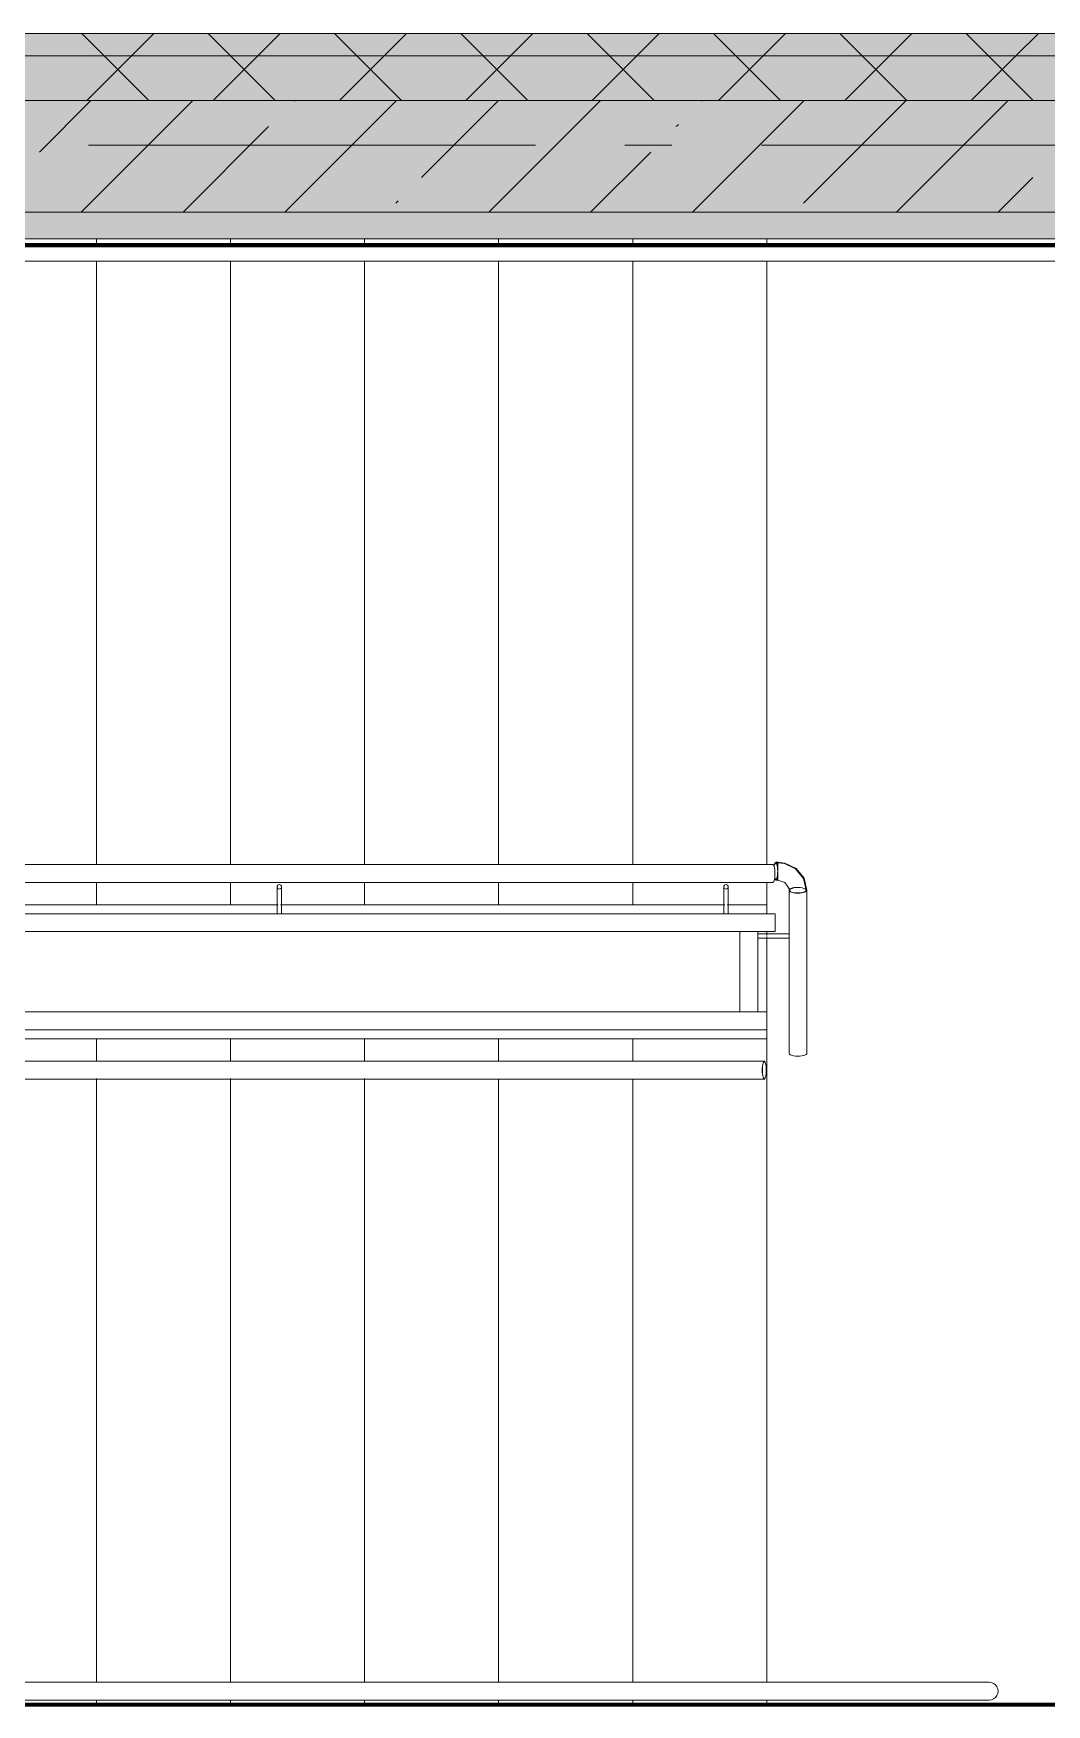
# Model space of a CAD drawing. Header units: millimetres. Extents: x -537608 to 253996, y -217170 to 186033.
# Drawn here: x -294368 to -292100, y 137481 to 141221 of the extents above; entities that cross this region are included whole.
import ezdxf

# ---------------------------------------------------------------- set-up
doc = ezdxf.new("R2010")
doc.units = ezdxf.units.MM
doc.layers.add('16) Лак 1.6м', color=160, linetype='Continuous', lineweight=90)
doc.layers.add('PDF _Геометрия', color=7, linetype='Continuous')
doc.layers.add('PDF _Сплошная заливка', color=7, linetype='Continuous', true_color=0xffffff)

msp = doc.modelspace()

# ---------------------------------------------------------------- hatches: boundary and pattern name
at = {"layer": 'PDF _Сплошная заливка', "transparency": 33554559}
h = msp.add_hatch(color=256, dxfattribs=at)
h.paths.add_polyline_path([(-290876.1851, 141171.2584), (-290876.1851, 141221.257), (-298789.1763, 141221.257), (-298789.1763, 141171.2584), (-290976.1855, 141171.2584)], flags=0)
h.paths.add_polyline_path([(-303403.9461, 141171.2584), (-302761.1775, 141171.2584), (-302761.1775, 141221.257), (-307166.1806, 141221.257), (-307166.1806, 141171.2584), (-305073.682, 141171.2584)], flags=0)
h.paths.add_polyline_path([(-300899.3377, 141171.2584), (-299664.1797, 141171.2584), (-299664.1797, 141221.257), (-301061.1795, 141221.257), (-301061.1795, 141171.2584)], flags=0)
h.paths.add_polyline_path([(-310082.8987, 141171.2584), (-308866.1786, 141171.2584), (-308866.1786, 141221.257), (-317076.174, 141221.257), (-317076.174, 141171.2584), (-311752.6347, 141171.2584)], flags=0)
h = msp.add_hatch(color=256, dxfattribs=at)
h.paths.add_polyline_path([(-291715.7767, 141071.257), (-290976.1855, 141071.257), (-290976.1855, 141171.2584), (-298789.1763, 141171.2584), (-298789.1763, 141071.257), (-298394.7294, 141071.257)], flags=0)
h.paths.add_polyline_path([(-299664.1797, 141071.257), (-299664.1797, 141171.2584), (-301061.1795, 141171.2584), (-301061.1795, 141071.257), (-300064.4654, 141071.257)], flags=0)
h.paths.add_polyline_path([(-302986.5141, 141071.257), (-302761.1775, 141071.6429), (-302761.1775, 141171.2584), (-307166.1806, 141171.2584), (-307166.1806, 141071.257), (-303403.9461, 141071.257)], flags=0)
h.paths.add_polyline_path([(-308866.1786, 141071.257), (-308866.1786, 141171.2584), (-316976.1736, 141171.2584), (-316976.1736, 141071.257), (-309248.0263, 141071.257)], flags=0)
h = msp.add_hatch(color=256, dxfattribs=at)
h.paths.add_polyline_path([(-291226.1778, 140821.2576), (-290976.1855, 140821.2576), (-290976.1855, 141071.257), (-298726.1808, 141071.257), (-298726.1808, 140821.2576), (-291715.7767, 140821.2576)], flags=0)
h.paths.add_polyline_path([(-299926.1769, 140821.2576), (-299726.1761, 140821.2576), (-299726.1761, 141071.257), (-299926.1769, 141071.257)], flags=0)
at = {"layer": 'PDF _Сплошная заливка', "true_color": 0x56bc34, "transparency": 33554559}
h = msp.add_hatch(color=85, dxfattribs=at)
h.paths.add_polyline_path([(-291286.1849, 140761.2581), (-291226.1778, 140761.2581), (-291226.1778, 140821.2576), (-298726.1808, 140821.2576), (-298726.1808, 140761.2581), (-291715.7767, 140761.2581)], flags=0)
h.paths.add_polyline_path([(-299726.1761, 140761.2581), (-299726.1761, 140821.2576), (-299926.1769, 140821.2576), (-299926.1769, 140761.2581), (-299866.1784, 140761.2581)], flags=0)

# ---------------------------------------------------------------- linework, layer by layer
at = {"layer": '16) Лак 1.6м'}
for points in [[(-296722.9764, 140747.2056), (-291282.9796, 140747.2056), (-291282.9796, 138776.0948)], [(-299866.1784, 138921.2579), (-299866.1784, 137481.2582), (-291286.1849, 137481.2582), (-291286.1849, 139091.2583)]]:
    msp.add_lwpolyline(points, dxfattribs=at)
at = {"layer": 'PDF _Геометрия', "lineweight": 9}
for p, q in [((-298789.1763, 141221.257), (-290976.1855, 141221.257)), ((-294209.2844, 141171.2584), (-294259.2846, 141221.257)), ((-294148.0371, 141171.2584), (-294098.037, 141221.257)), ((-293926.4466, 141171.2584), (-293976.4468, 141221.257)), ((-293865.1994, 141171.2584), (-293815.1992, 141221.257)), ((-293643.6002, 141171.2584), (-293693.6004, 141221.257)), ((-293582.353, 141171.2584), (-293532.3527, 141221.257)), ((-293360.7623, 141171.2584), (-293410.7626, 141221.257)), ((-293299.5151, 141171.2584), (-293249.5149, 141221.257)), ((-293077.9159, 141171.2584), (-293127.9161, 141221.257)), ((-293016.6687, 141171.2584), (-292966.6685, 141221.257)), ((-292795.0695, 141171.2584), (-292845.0697, 141221.257)), ((-292733.8223, 141171.2584), (-292683.8221, 141221.257)), ((-292512.2317, 141171.2584), (-292562.2319, 141221.257)), ((-292450.9844, 141171.2584), (-292400.9843, 141221.257)), ((-292229.3853, 141171.2584), (-292279.3854, 141221.257)), ((-292168.1381, 141171.2584), (-292118.1379, 141221.257)), ((-290976.1855, 141171.2584), (-298789.1763, 141171.2584)), ((-294248.0376, 141071.257), (-294148.0371, 141171.2584)), ((-294109.284, 141071.257), (-294209.2844, 141171.2584)), ((-293965.1997, 141071.257), (-293865.1994, 141171.2584)), ((-293826.4462, 141071.257), (-293926.4466, 141171.2584)), ((-293682.3533, 141071.257), (-293582.353, 141171.2584)), ((-293543.5998, 141071.257), (-293643.6002, 141171.2584)), ((-293399.5155, 141071.257), (-293299.5151, 141171.2584)), ((-293260.762, 141071.257), (-293360.7623, 141171.2584)), ((-293116.6691, 141071.257), (-293016.6687, 141171.2584)), ((-292977.9156, 141071.257), (-293077.9159, 141171.2584)), ((-292833.8227, 141071.257), (-292733.8223, 141171.2584)), ((-292695.0691, 141071.257), (-292795.0695, 141171.2584)), ((-292550.9849, 141071.257), (-292450.9844, 141171.2584)), ((-292412.2313, 141071.257), (-292512.2317, 141171.2584)), ((-292268.1384, 141071.257), (-292168.1381, 141171.2584)), ((-292129.3849, 141071.257), (-292229.3853, 141171.2584)), ((-298789.1763, 141071.257), (-290976.1855, 141071.257)), ((-290976.1855, 141071.257), (-298726.1808, 141071.257)), ((-294354.3418, 140955.7785), (-294238.8574, 141071.257)), ((-294260.7658, 140821.2576), (-294010.7648, 141071.257)), ((-293804.5636, 140821.2576), (-293554.5626, 141071.257)), ((-293784.0933, 141069.8279), (-293782.6637, 141071.257)), ((-293498.9734, 140898.7537), (-293326.4701, 141071.257)), ((-293348.3699, 140821.2576), (-293098.369, 141071.257)), ((-292892.1677, 140821.2576), (-292642.1753, 141071.257)), ((-292871.6974, 141069.8279), (-292870.2679, 141071.257)), ((-292643.6049, 140841.7295), (-292414.0742, 141071.257)), ((-292435.9741, 140821.2576), (-292185.9731, 141071.257)), ((-294032.6647, 140821.2576), (-293841.1207, 141012.8037)), ((-292928.7249, 141012.8037), (-292923.9797, 141017.5446)), ((-293120.2688, 140821.2576), (-292985.7523, 140955.7785)), ((-292207.8729, 140821.2576), (-292130.3839, 140898.7537)), ((-298726.1808, 140821.2576), (-291226.1778, 140821.2576)), ((-298726.1808, 140821.2576), (-291226.1778, 140821.2576)), ((-293555.9921, 140841.7295), (-293551.2557, 140846.4708)), ((-291286.1849, 140761.2581), (-298726.1808, 140761.2581)), ((-296967.2265, 140751.2581), (-292047.2282, 140751.2581)), ((-292047.2282, 140711.2579), (-296967.2265, 140711.2579)), ((-292712.5081, 139361.2581), (-296601.9478, 139361.2581)), ((-292711.4574, 139360.7564), (-292712.5081, 139361.2581)), ((-292710.4584, 139359.2773), (-292711.4574, 139360.7564)), ((-292709.5628, 139356.894), (-292710.4584, 139359.2773)), ((-292709.5973, 139358.795), (-292708.848, 139361.9621)), ((-292708.8222, 139353.7276), (-292709.5628, 139356.894)), ((-292708.383, 139361.5508), (-292709.1752, 139358.5932)), ((-292708.848, 139361.9621), (-292707.9524, 139364.3454)), ((-292708.2538, 139349.9357), (-292708.8222, 139353.7276)), ((-292707.4529, 139363.6231), (-292708.383, 139361.5508)), ((-292707.9524, 139364.3454), (-292706.9534, 139365.8244)), ((-292706.4281, 139364.6909), (-292707.4529, 139363.6231)), ((-292706.9534, 139365.8244), (-292705.9028, 139366.3261)), ((-292705.9028, 139364.8255), (-292706.4281, 139364.6909)), ((-292701.1835, 139366.3261), (-292705.9028, 139366.3261)), ((-292705.9028, 139366.3261), (-292704.8521, 139365.8244)), ((-292705.3774, 139364.6909), (-292705.9028, 139364.8255)), ((-292704.3527, 139363.6231), (-292705.3774, 139364.6909)), ((-292704.8521, 139365.8244), (-292703.8532, 139364.3454)), ((-292703.4225, 139361.5508), (-292704.3527, 139363.6231)), ((-292703.8532, 139364.3454), (-292702.9576, 139361.9621)), ((-292702.6303, 139358.5932), (-292703.4225, 139361.5508)), ((-292702.9576, 139361.9621), (-292702.2083, 139358.795)), ((-292702.0361, 139354.923), (-292702.6303, 139358.5932)), ((-292702.2083, 139358.795), (-292701.6485, 139355.0043)), ((-292701.6658, 139350.7527), (-292702.0361, 139354.923)), ((-292701.6485, 139355.0043), (-292701.2955, 139350.7758)), ((-292685.3292, 139364.4369), (-292701.1835, 139366.3261)), ((-292701.1835, 139365.6431), (-292701.1835, 139366.3261)), ((-292701.1835, 139366.3261), (-292701.1835, 139365.6431)), ((-292701.1835, 139366.2819), (-292701.1835, 139366.3239)), ((-292701.1835, 139366.3239), (-292701.1835, 139365.945)), ((-292701.1835, 139365.2582), (-292701.1835, 139366.2819)), ((-292701.1835, 139365.945), (-292701.1835, 139364.2711)), ((-292701.1835, 139363.6457), (-292701.1835, 139365.6431)), ((-292701.1835, 139365.6431), (-292701.1835, 139363.6457)), ((-292701.1835, 139363.3475), (-292701.1835, 139365.2582)), ((-292686.6726, 139363.2108), (-292701.1835, 139364.8255)), ((-292701.1835, 139364.1952), (-292701.1835, 139364.8255)), ((-292701.1835, 139364.8255), (-292701.1835, 139364.1952)), ((-292701.1835, 139364.4735), (-292701.1835, 139364.8244)), ((-292701.1835, 139364.8244), (-292701.1835, 139364.7846)), ((-292701.1835, 139364.7846), (-292701.1835, 139363.8378)), ((-292701.1835, 139362.9244), (-292701.1835, 139364.4735)), ((-292701.1835, 139364.2711), (-292701.1835, 139361.3743)), ((-292701.1835, 139362.3474), (-292701.1835, 139364.1952)), ((-292701.1835, 139364.1952), (-292701.1835, 139362.3474)), ((-292701.1835, 139363.8378), (-292701.1835, 139361.6983)), ((-292701.1835, 139360.4679), (-292701.1835, 139363.6457)), ((-292701.1835, 139363.6457), (-292701.1835, 139360.4679)), ((-292701.1835, 139360.5853), (-292701.1835, 139363.3475)), ((-292701.1835, 139360.2451), (-292701.1835, 139362.9244)), ((-292701.1835, 139359.406), (-292701.1835, 139362.3474)), ((-292701.1835, 139362.3474), (-292701.1835, 139359.406)), ((-292701.1835, 139361.6983), (-292701.1835, 139358.5109)), ((-292701.1835, 139361.3743), (-292701.1835, 139357.4511)), ((-292701.1835, 139357.1082), (-292701.1835, 139360.5853)), ((-292701.1835, 139356.3251), (-292701.1835, 139360.4679)), ((-292701.1835, 139360.4679), (-292701.1835, 139356.3251)), ((-292701.1835, 139356.6174), (-292701.1835, 139360.2451)), ((-292701.1835, 139355.5753), (-292701.1835, 139359.406)), ((-292701.1835, 139359.406), (-292701.1835, 139355.5753)), ((-292701.1835, 139358.5109), (-292701.1835, 139354.4934)), ((-292701.1835, 139357.4511), (-292701.1835, 139352.7711)), ((-292701.1835, 139353.0919), (-292701.1835, 139357.1082)), ((-292701.1835, 139352.2878), (-292701.1835, 139356.6174)), ((-292701.1835, 139351.5019), (-292701.1835, 139356.3251)), ((-292701.1835, 139356.3251), (-292701.1835, 139351.5019)), ((-292701.1835, 139351.1133), (-292701.1835, 139355.5753)), ((-292701.1835, 139355.5753), (-292701.1835, 139351.1133)), ((-292701.1835, 139354.4934), (-292701.1835, 139349.9185)), ((-292701.1835, 139348.7348), (-292701.1835, 139353.0919)), ((-292701.1835, 139352.7711), (-292701.1835, 139348.3941)), ((-292661.3625, 139351.3297), (-292686.6726, 139363.2108)), ((-292659.8985, 139352.0832), (-292685.3292, 139364.4369)), ((-296601.9478, 139321.2584), (-292712.5081, 139321.2584)), ((-292712.5081, 139321.2584), (-292711.4574, 139321.7589)), ((-292711.4574, 139321.7589), (-292710.4584, 139323.2374)), ((-292710.4584, 139323.2374), (-292709.5628, 139325.6213)), ((-292709.5628, 139325.6213), (-292708.8222, 139328.7883)), ((-292708.8222, 139328.7883), (-292708.2538, 139332.5812)), ((-292708.383, 139331.1), (-292707.4529, 139329.0272)), ((-292707.9093, 139345.7083), (-292708.2538, 139349.9357)), ((-292708.2538, 139332.5812), (-292707.9093, 139336.8069)), ((-292706.9534, 139326.8269), (-292707.9524, 139328.306)), ((-292707.7888, 139341.2582), (-292707.9093, 139345.7083)), ((-292707.9093, 139336.8069), (-292707.7888, 139341.2582)), ((-292707.4529, 139329.0272), (-292706.4281, 139327.9599)), ((-292705.9028, 139326.3253), (-292706.9534, 139326.8269)), ((-292706.4281, 139327.9599), (-292705.9028, 139327.8259)), ((-292705.9028, 139327.8259), (-292705.3774, 139327.9599)), ((-292704.8521, 139326.8269), (-292705.9028, 139326.3253)), ((-292705.9028, 139326.3253), (-292701.1835, 139326.3253)), ((-292705.3774, 139327.9599), (-292704.3527, 139329.0272)), ((-292703.8532, 139328.306), (-292704.8521, 139326.8269)), ((-292704.3527, 139329.0272), (-292703.4225, 139331.1)), ((-292702.9576, 139330.6898), (-292703.8532, 139328.306)), ((-292703.4225, 139331.1), (-292702.6303, 139334.0577)), ((-292702.2083, 139333.8553), (-292702.9576, 139330.6898)), ((-292702.6303, 139334.0577), (-292702.0361, 139337.7284)), ((-292701.6485, 139337.6477), (-292702.2083, 139333.8553)), ((-292702.0361, 139337.7284), (-292701.6658, 139341.8992)), ((-292701.5366, 139346.3252), (-292701.6658, 139350.7527)), ((-292701.6658, 139341.8992), (-292701.5366, 139346.3252)), ((-292701.2955, 139341.875), (-292701.6485, 139337.6477)), ((-292701.2955, 139350.7758), (-292701.1835, 139346.3252)), ((-292701.1835, 139346.3252), (-292701.2955, 139341.875)), ((-292701.1835, 139347.5512), (-292701.1835, 139352.2878)), ((-292701.1835, 139346.3252), (-292701.1835, 139351.5019)), ((-292701.1835, 139351.5019), (-292701.1835, 139346.3252)), ((-292701.1835, 139346.3252), (-292701.1835, 139351.1133)), ((-292701.1835, 139351.1133), (-292701.1835, 139346.3252)), ((-292701.1835, 139349.9185), (-292701.1835, 139345.0991)), ((-292701.1835, 139344.2573), (-292701.1835, 139348.7348)), ((-292701.1835, 139348.3941), (-292701.1835, 139343.9155)), ((-292701.1835, 139342.7324), (-292701.1835, 139347.5512)), ((-292701.1835, 139346.3252), (-292701.1835, 139341.15)), ((-292701.1835, 139341.15), (-292701.1835, 139346.3252)), ((-292701.1835, 139346.3252), (-292701.1835, 139341.537)), ((-292701.1835, 139341.537), (-292701.1835, 139346.3252)), ((-292701.1835, 139345.0991), (-292701.1835, 139340.3637)), ((-292701.1835, 139339.8808), (-292701.1835, 139344.2573)), ((-292701.1835, 139343.9155), (-292701.1835, 139339.5595)), ((-292701.1835, 139338.1579), (-292701.1835, 139342.7324)), ((-292701.1835, 139341.537), (-292701.1835, 139337.0766)), ((-292701.1835, 139337.0766), (-292701.1835, 139341.537)), ((-292701.1835, 139341.15), (-292701.1835, 139336.3258)), ((-292701.1835, 139336.3258), (-292701.1835, 139341.15)), ((-292701.1835, 139340.3637), (-292701.1835, 139336.0346)), ((-292701.1835, 139335.1998), (-292701.1835, 139339.8808)), ((-292701.1835, 139339.5595), (-292701.1835, 139335.5432)), ((-292701.1835, 139334.1394), (-292701.1835, 139338.1579)), ((-292701.1835, 139337.0766), (-292701.1835, 139333.2433)), ((-292701.1835, 139333.2433), (-292701.1835, 139337.0766)), ((-292701.1835, 139336.3258), (-292701.1835, 139332.1829)), ((-292701.1835, 139332.1829), (-292701.1835, 139336.3258)), ((-292701.1835, 139336.0346), (-292701.1835, 139332.4063)), ((-292701.1835, 139335.5432), (-292701.1835, 139332.0662)), ((-292701.1835, 139331.2771), (-292701.1835, 139335.1998)), ((-292701.1835, 139330.952), (-292701.1835, 139334.1394)), ((-292701.1835, 139333.2433), (-292701.1835, 139330.3039)), ((-292701.1835, 139330.3039), (-292701.1835, 139333.2433)), ((-292701.1835, 139332.4063), (-292701.1835, 139329.7259)), ((-292701.1835, 139332.1829), (-292701.1835, 139329.0052)), ((-292701.1835, 139329.0052), (-292701.1835, 139332.1829)), ((-292701.1835, 139332.0662), (-292701.1835, 139329.3039)), ((-292701.1835, 139328.3808), (-292701.1835, 139331.2771)), ((-292701.1835, 139328.8131), (-292701.1835, 139330.952)), ((-292701.1835, 139330.3039), (-292701.1835, 139328.4557)), ((-292701.1835, 139328.4557), (-292701.1835, 139330.3039)), ((-292701.1835, 139329.7259), (-292701.1835, 139328.1779)), ((-292701.1835, 139329.3039), (-292701.1835, 139327.3921)), ((-292701.1835, 139329.0052), (-292701.1835, 139327.0072)), ((-292701.1835, 139327.0072), (-292701.1835, 139329.0052)), ((-292701.1835, 139327.8657), (-292701.1835, 139328.8131)), ((-292701.1835, 139328.4557), (-292701.1835, 139327.8259)), ((-292701.1835, 139327.8259), (-292701.1835, 139328.4557)), ((-292701.1835, 139326.7064), (-292701.1835, 139328.3808)), ((-292701.1835, 139328.1779), (-292701.1835, 139327.827)), ((-292701.1835, 139327.827), (-292701.1835, 139327.8657)), ((-292701.1835, 139327.3921), (-292701.1835, 139326.3694)), ((-292701.1835, 139327.0072), (-292701.1835, 139326.3253)), ((-292701.1835, 139326.3253), (-292701.1835, 139327.0072)), ((-292701.1835, 139326.3264), (-292701.1835, 139326.7064)), ((-292701.1835, 139326.3694), (-292701.1835, 139326.3264)), ((-292701.1835, 139326.3253), (-292685.2775, 139321.1496)), ((-292685.2775, 139321.1496), (-292676.7087, 139308.3304)), ((-292643.9322, 139330.1608), (-292661.3625, 139351.3297)), ((-292642.4337, 139330.5144), (-292659.8985, 139352.0832)), ((-292637.68, 139303.7268), (-292643.9322, 139330.1608)), ((-292636.1815, 139303.7268), (-292642.4337, 139330.5144)), ((-293822.235, 139311.2578), (-293822.235, 139311.0065)), ((-293822.235, 139311.0065), (-293822.235, 139311.2578)), ((-293822.235, 139311.0065), (-293822.235, 139302.6385)), ((-293822.235, 139302.6385), (-293822.235, 139311.0065)), ((-293822.235, 139302.6385), (-293822.235, 139286.2577)), ((-293822.235, 139286.2577), (-293822.235, 139302.6385)), ((-293822.235, 139286.2577), (-293822.235, 139251.2583)), ((-293822.235, 139251.2583), (-293822.235, 139286.2577)), ((-293812.2281, 139305.1434), (-293812.2281, 139311.2578)), ((-293812.2281, 139311.2578), (-293812.2281, 139305.1434)), ((-293812.2281, 139289.7913), (-293812.2281, 139305.1434)), ((-293812.2281, 139305.1434), (-293812.2281, 139289.7913)), ((-293812.2281, 139286.2577), (-293812.2281, 139289.7913)), ((-293812.2281, 139289.7913), (-293812.2281, 139286.2577)), ((-293812.2281, 139286.2577), (-293812.2281, 139251.2583)), ((-293812.2281, 139251.2583), (-293812.2281, 139286.2577)), ((-292822.2311, 139311.2578), (-292822.2311, 139311.0065)), ((-292822.2311, 139311.0065), (-292822.2311, 139302.6385)), ((-292822.2311, 139302.6385), (-292822.2311, 139286.2577)), ((-292822.2311, 139286.2577), (-292822.2311, 139251.2583)), ((-292812.2329, 139305.1434), (-292812.2329, 139311.2578)), ((-292812.2329, 139289.7913), (-292812.2329, 139305.1434)), ((-292812.2329, 139286.2577), (-292812.2329, 139289.7913)), ((-292812.2329, 139251.2583), (-292812.2329, 139286.2577)), ((-292676.7087, 139308.3304), (-292676.1834, 139303.7268)), ((-292676.1834, 139303.7268), (-292675.503, 139305.3937)), ((-292675.6753, 139305.1618), (-292676.1834, 139303.7268)), ((-292676.1834, 139303.7268), (-292676.1834, 138938.8357)), ((-292676.1834, 139303.7268), (-292675.503, 139302.0583)), ((-292675.503, 139302.0583), (-292676.1834, 139303.7268)), ((-292674.2027, 139306.5235), (-292675.6753, 139305.1618)), ((-292675.503, 139305.3937), (-292673.5051, 139306.9487)), ((-292675.503, 139302.0583), (-292673.5051, 139300.5033)), ((-292673.5051, 139300.5033), (-292675.503, 139302.0583)), ((-292674.0477, 139305.2689), (-292674.685, 139303.7268)), ((-292674.685, 139303.7268), (-292674.0477, 139305.2689)), ((-292674.685, 139303.7268), (-292674.0477, 139302.1832)), ((-292674.0477, 139302.1832), (-292674.685, 139303.7268)), ((-292671.8172, 139307.7453), (-292674.2027, 139306.5235)), ((-292672.2048, 139306.7076), (-292674.0477, 139305.2689)), ((-292674.0477, 139305.2689), (-292672.2048, 139306.7076)), ((-292672.2048, 139300.745), (-292673.5223, 139301.7709)), ((-292673.5223, 139301.7709), (-292672.2048, 139300.745)), ((-292673.5051, 139300.5033), (-292670.3274, 139299.169)), ((-292670.3274, 139299.169), (-292673.5051, 139300.5033)), ((-292669.2595, 139307.9423), (-292672.2048, 139306.7076)), ((-292672.2048, 139306.7076), (-292669.2595, 139307.9423)), ((-292668.6481, 139308.7664), (-292671.8172, 139307.7453)), ((-292670.3274, 139299.169), (-292666.1851, 139298.1442)), ((-292666.1851, 139298.1442), (-292670.3274, 139299.169)), ((-292665.4272, 139308.8896), (-292669.2595, 139307.9423)), ((-292669.2595, 139307.9423), (-292665.4272, 139308.8896)), ((-292664.8589, 139309.5328), (-292668.6481, 139308.7664)), ((-292666.1851, 139309.3089), (-292661.3539, 139309.9521)), ((-292666.1851, 139298.1442), (-292661.3539, 139297.5005)), ((-292661.3539, 139297.5005), (-292666.1851, 139298.1442)), ((-292660.9663, 139309.4849), (-292665.4272, 139308.8896)), ((-292665.4272, 139308.8896), (-292660.9663, 139309.4849)), ((-292660.9663, 139297.9672), (-292665.4272, 139298.5629)), ((-292665.4272, 139298.5629), (-292660.9663, 139297.9672)), ((-292660.6391, 139310.0097), (-292664.8589, 139309.5328)), ((-292661.3539, 139309.9521), (-292656.1782, 139310.1717)), ((-292661.3539, 139297.5005), (-292656.1782, 139297.2809)), ((-292656.1782, 139297.2809), (-292661.3539, 139297.5005)), ((-292656.1782, 139309.6883), (-292660.9663, 139309.4849)), ((-292660.9663, 139309.4849), (-292656.1782, 139309.6883)), ((-292656.1782, 139297.7642), (-292660.9663, 139297.9672)), ((-292660.9663, 139297.9672), (-292656.1782, 139297.7642)), ((-292656.1782, 139310.1717), (-292660.6391, 139310.0097)), ((-292656.1782, 139310.1717), (-292651.0024, 139309.9521)), ((-292651.0024, 139309.9521), (-292656.1782, 139310.1717)), ((-292651.39, 139309.4849), (-292656.1782, 139309.6883)), ((-292656.1782, 139309.6883), (-292651.39, 139309.4849)), ((-292651.39, 139297.9672), (-292656.1782, 139297.7642)), ((-292656.1782, 139297.7642), (-292651.39, 139297.9672)), ((-292656.1782, 139297.2809), (-292651.7258, 139297.4434)), ((-292651.7258, 139297.4434), (-292647.4975, 139297.9192)), ((-292646.9291, 139308.8896), (-292651.39, 139309.4849)), ((-292651.39, 139309.4849), (-292646.9291, 139308.8896)), ((-292646.9291, 139298.5629), (-292651.39, 139297.9672)), ((-292651.39, 139297.9672), (-292646.9291, 139298.5629)), ((-292651.0024, 139309.9521), (-292646.1798, 139309.3089)), ((-292646.1798, 139309.3089), (-292651.0024, 139309.9521)), ((-292647.4975, 139297.9192), (-292643.7083, 139298.6878)), ((-292643.0968, 139307.9423), (-292646.9291, 139308.8896)), ((-292646.9291, 139308.8896), (-292643.0968, 139307.9423)), ((-292643.0968, 139299.5102), (-292646.9291, 139298.5629)), ((-292646.9291, 139298.5629), (-292643.0968, 139299.5102)), ((-292643.7083, 139298.6878), (-292640.5477, 139299.7073)), ((-292640.1602, 139306.7076), (-292643.0968, 139307.9423)), ((-292643.0968, 139307.9423), (-292640.1602, 139306.7076)), ((-292640.1602, 139300.745), (-292643.0968, 139299.5102)), ((-292643.0968, 139299.5102), (-292640.1602, 139300.745)), ((-292640.5477, 139299.7073), (-292638.1623, 139300.929)), ((-292638.3087, 139305.2689), (-292640.1602, 139306.7076)), ((-292640.1602, 139306.7076), (-292638.3087, 139305.2689)), ((-292638.3087, 139302.1832), (-292640.1602, 139300.745)), ((-292640.1602, 139300.745), (-292638.3087, 139302.1832)), ((-292636.8619, 139305.3937), (-292638.8598, 139306.9487)), ((-292638.8598, 139306.9487), (-292636.8619, 139305.3937)), ((-292637.68, 139303.7268), (-292638.3087, 139305.2689)), ((-292638.3087, 139305.2689), (-292637.68, 139303.7268)), ((-292637.68, 139303.7268), (-292638.3087, 139302.1832)), ((-292638.3087, 139302.1832), (-292637.68, 139303.7268)), ((-292638.1623, 139300.929), (-292636.6811, 139302.2908)), ((-292636.8619, 139302.0583), (-292637.2322, 139301.7709)), ((-292636.1815, 139303.7268), (-292636.8619, 139305.3937)), ((-292636.8619, 139305.3937), (-292636.1815, 139303.7268)), ((-292636.6811, 139302.2908), (-292636.1815, 139303.7268)), ((-292636.1815, 138938.8357), (-292636.1815, 139303.7268)), ((-296607.2268, 139251.2583), (-292707.229, 139251.2583)), ((-292707.229, 139251.2583), (-292707.229, 139211.2575)), ((-292707.229, 139211.2575), (-296607.2268, 139211.2575)), ((-292786.1821, 139031.2813), (-292786.1821, 139211.2575)), ((-292746.1803, 139211.2575), (-292746.1803, 139031.2813)), ((-292681.1783, 139206.2809), (-292746.1803, 139206.2809)), ((-292675.503, 139206.2809), (-292681.1783, 139206.2809)), ((-292746.1803, 139196.2815), (-292681.1783, 139196.2815)), ((-292681.1783, 139196.2815), (-292677.6474, 139196.2815)), ((-296626.1814, 139031.2813), (-292786.1821, 139031.2813)), ((-292746.1803, 139031.2813), (-292786.1821, 139031.2813)), ((-292746.1803, 139031.2813), (-292726.1836, 139031.2813)), ((-292726.1836, 139031.2813), (-292726.1836, 138991.2822)), ((-292726.1836, 138991.2822), (-296626.1814, 138991.2822)), ((-292731.4626, 138921.2816), (-296620.9023, 138921.2816)), ((-292736.1819, 138901.2801), (-292736.0614, 138905.7318)), ((-292736.0614, 138905.7318), (-292735.7169, 138909.9592)), ((-292735.6997, 138905.7082), (-292735.8288, 138901.2801)), ((-292735.7169, 138909.9592), (-292735.1485, 138913.7505)), ((-292735.3294, 138909.8784), (-292735.6997, 138905.7082)), ((-292734.7265, 138913.5492), (-292735.3294, 138909.8784)), ((-292735.1485, 138913.7505), (-292734.3992, 138916.9175)), ((-292733.9429, 138916.5058), (-292734.7265, 138913.5492)), ((-292734.3992, 138916.9175), (-292733.5122, 138919.3008)), ((-292733.5122, 138919.3008), (-292732.5133, 138920.7799)), ((-292731.988, 138919.6458), (-292733.0042, 138918.5785)), ((-292732.5133, 138920.7799), (-292731.4626, 138921.2816)), ((-292731.4626, 138919.7809), (-292731.988, 138919.6458)), ((-292731.4626, 138921.2816), (-292730.412, 138920.7799)), ((-292730.9373, 138919.6458), (-292731.4626, 138919.7809)), ((-292729.9125, 138918.5785), (-292730.9373, 138919.6458)), ((-292730.412, 138920.7799), (-292729.4131, 138919.3008)), ((-292728.9824, 138916.5058), (-292729.9125, 138918.5785)), ((-292728.1902, 138913.5492), (-292728.9824, 138916.5058)), ((-292727.596, 138909.8784), (-292728.1902, 138913.5492)), ((-292727.7682, 138913.7505), (-292727.2084, 138909.9592)), ((-292727.217, 138905.7082), (-292727.596, 138909.8784)), ((-292727.0965, 138901.2801), (-292727.217, 138905.7082)), ((-292727.2084, 138909.9592), (-292726.8553, 138905.7318)), ((-292726.8553, 138905.7318), (-292726.7348, 138901.2801)), ((-292676.1834, 138938.8357), (-292675.503, 138937.1671)), ((-292675.503, 138937.1671), (-292673.5051, 138935.6127)), ((-292673.5051, 138935.6127), (-292670.3274, 138934.2778)), ((-292670.3274, 138934.2778), (-292666.1851, 138933.2541)), ((-292666.1851, 138933.2541), (-292661.3539, 138932.6109)), ((-292661.3539, 138932.6109), (-292656.1782, 138932.3908)), ((-292656.1782, 138932.3908), (-292651.7258, 138932.5522)), ((-292651.7258, 138932.5522), (-292647.4975, 138933.0291)), ((-292647.4975, 138933.0291), (-292643.7083, 138933.7966)), ((-292643.7083, 138933.7966), (-292640.5477, 138934.8172)), ((-292640.5477, 138934.8172), (-292638.1623, 138936.0395)), ((-292638.1623, 138936.0395), (-292636.6811, 138937.4007)), ((-292636.6811, 138937.4007), (-292636.1815, 138938.8357)), ((-296620.9023, 138881.2807), (-292731.4626, 138881.2807)), ((-292736.0614, 138896.8299), (-292736.1819, 138901.2801)), ((-292735.7169, 138892.6031), (-292736.0614, 138896.8299)), ((-292735.8288, 138901.2801), (-292735.6997, 138896.8541)), ((-292735.1485, 138888.8118), (-292735.7169, 138892.6031)), ((-292735.6997, 138896.8541), (-292735.3294, 138892.6839)), ((-292735.3294, 138892.6839), (-292734.7265, 138889.0136)), ((-292734.3992, 138885.6448), (-292735.1485, 138888.8118)), ((-292734.7265, 138889.0136), (-292733.9429, 138886.056)), ((-292733.5122, 138883.2614), (-292734.3992, 138885.6448)), ((-292732.5133, 138881.7824), (-292733.5122, 138883.2614)), ((-292733.0042, 138883.9843), (-292731.988, 138882.9159)), ((-292731.4626, 138881.2807), (-292732.5133, 138881.7824)), ((-292731.988, 138882.9159), (-292731.4626, 138882.7813)), ((-292731.4626, 138882.7813), (-292730.9373, 138882.9159)), ((-292730.412, 138881.7824), (-292731.4626, 138881.2807)), ((-292730.9373, 138882.9159), (-292729.9125, 138883.9843)), ((-292729.4131, 138883.2614), (-292730.412, 138881.7824)), ((-292729.9125, 138883.9843), (-292728.9824, 138886.056)), ((-292728.9824, 138886.056), (-292728.1902, 138889.0136)), ((-292728.1902, 138889.0136), (-292727.596, 138892.6839)), ((-292727.2084, 138892.6031), (-292727.7682, 138888.8118)), ((-292727.596, 138892.6839), (-292727.217, 138896.8541)), ((-292727.217, 138896.8541), (-292727.0965, 138901.2801)), ((-292726.8553, 138896.8299), (-292727.2084, 138892.6031)), ((-292726.7348, 138901.2801), (-292726.8553, 138896.8299)), ((-296626.1814, 137531.2583), (-292228.2141, 137531.2583)), ((-292228.2141, 137491.2583), (-296626.1814, 137491.2583)), ((-291226.1778, 137481.2582), (-299866.1784, 137481.2582))]:
    msp.add_line(p, q, dxfattribs=at)
at = {"layer": 'PDF _Геометрия', "color": 253, "lineweight": 9, "true_color": 0xaaaaaa}
for p, q in [((-293244.012, 140971.2566), (-294244.0072, 140971.2566)), ((-292938.172, 140971.2566), (-293044.0112, 140971.2566)), ((-291738.176, 140971.2566), (-292738.1712, 140971.2566)), ((-294226.1807, 140761.2581), (-294226.1807, 140751.2581)), ((-294226.1807, 140751.2581), (-294226.1807, 140761.2581)), ((-293926.1796, 140761.2581), (-293926.1796, 140751.2581)), ((-293926.1796, 140751.2581), (-293926.1796, 140761.2581)), ((-293626.1784, 140761.2581), (-293626.1784, 140751.2581)), ((-293626.1784, 140751.2581), (-293626.1784, 140761.2581)), ((-293326.1773, 140761.2581), (-293326.1773, 140751.2581)), ((-293326.1773, 140751.2581), (-293326.1773, 140761.2581)), ((-293026.1848, 140761.2581), (-293026.1848, 140751.2581)), ((-293026.1848, 140751.2581), (-293026.1848, 140761.2581)), ((-292726.1836, 140761.2581), (-292726.1836, 140751.2581)), ((-292726.1836, 140751.2581), (-292726.1836, 140761.2581)), ((-294226.1807, 140711.2579), (-294226.1807, 139360.7564)), ((-294226.1807, 139360.7564), (-294226.1807, 140711.2579)), ((-293926.1796, 140711.2579), (-293926.1796, 139360.7564)), ((-293926.1796, 139360.7564), (-293926.1796, 140711.2579)), ((-293626.1784, 140711.2579), (-293626.1784, 139360.7564)), ((-293626.1784, 139360.7564), (-293626.1784, 140711.2579)), ((-293326.1773, 140711.2579), (-293326.1773, 139360.7564)), ((-293326.1773, 139360.7564), (-293326.1773, 140711.2579)), ((-293026.1848, 140711.2579), (-293026.1848, 139360.7564)), ((-293026.1848, 139360.7564), (-293026.1848, 140711.2579)), ((-292726.1836, 140711.2579), (-292726.1836, 139360.7564)), ((-292726.1836, 139360.7564), (-292726.1836, 140711.2579)), ((-294226.1807, 139321.7589), (-294226.1807, 139271.2581)), ((-294226.1807, 139271.2581), (-294226.1807, 139321.7589)), ((-293926.1796, 139321.7589), (-293926.1796, 139271.2581)), ((-293926.1796, 139271.2581), (-293926.1796, 139321.7589)), ((-293626.1784, 139321.7589), (-293626.1784, 139271.2581)), ((-293626.1784, 139271.2581), (-293626.1784, 139321.7589)), ((-293326.1773, 139321.7589), (-293326.1773, 139271.2581)), ((-293326.1773, 139271.2581), (-293326.1773, 139321.7589)), ((-293026.1848, 139321.7589), (-293026.1848, 139271.2581)), ((-293026.1848, 139271.2581), (-293026.1848, 139321.7589)), ((-292726.1836, 139271.2581), (-292726.1836, 139321.7589)), ((-292726.1836, 139321.7589), (-292726.1836, 139271.2581)), ((-294226.1807, 139271.2581), (-294526.1819, 139271.2581)), ((-293926.1796, 139271.2581), (-294226.1807, 139271.2581)), ((-293819.729, 139271.2581), (-293926.1796, 139271.2581)), ((-293626.1784, 139271.2581), (-293814.7341, 139271.2581)), ((-293326.1773, 139271.2581), (-293626.1784, 139271.2581)), ((-293026.1848, 139271.2581), (-293326.1773, 139271.2581)), ((-292819.7337, 139271.2581), (-293026.1848, 139271.2581)), ((-292814.7303, 139271.2581), (-292726.1836, 139271.2581)), ((-292726.1836, 139271.2581), (-292726.1836, 139251.2583)), ((-292726.1836, 139211.2575), (-292726.1836, 139202.1774)), ((-292726.1836, 139200.3856), (-292726.1836, 139031.2813)), ((-292726.1836, 138991.2822), (-292726.1836, 138971.258)), ((-294226.1807, 138971.258), (-294526.1819, 138971.258)), ((-293926.1796, 138971.258), (-294226.1807, 138971.258)), ((-294226.1807, 138920.2121), (-294226.1807, 138971.258)), ((-294226.1807, 138971.258), (-294226.1807, 138920.2121)), ((-293626.1784, 138971.258), (-293926.1796, 138971.258)), ((-293926.1796, 138920.3256), (-293926.1796, 138971.258)), ((-293926.1796, 138971.258), (-293926.1796, 138920.3256)), ((-293326.1773, 138971.258), (-293626.1784, 138971.258)), ((-293626.1784, 138920.4397), (-293626.1784, 138971.258)), ((-293626.1784, 138971.258), (-293626.1784, 138920.4397)), ((-293026.1848, 138971.258), (-293326.1773, 138971.258)), ((-293326.1773, 138920.5539), (-293326.1773, 138971.258)), ((-293326.1773, 138971.258), (-293326.1773, 138920.5539)), ((-292726.1836, 138971.258), (-293026.1848, 138971.258)), ((-293026.1848, 138920.6685), (-293026.1848, 138971.258)), ((-293026.1848, 138971.258), (-293026.1848, 138920.6685)), ((-292726.1836, 138971.258), (-292726.1836, 137531.2583)), ((-292726.1836, 137531.2583), (-292726.1836, 138971.258)), ((-294226.1807, 137531.2583), (-294226.1807, 138882.3507)), ((-294226.1807, 138882.3507), (-294226.1807, 137531.2583)), ((-293926.1796, 137531.2583), (-293926.1796, 138882.2366)), ((-293926.1796, 138882.2366), (-293926.1796, 137531.2583)), ((-293626.1784, 137531.2583), (-293626.1784, 138882.1226)), ((-293626.1784, 138882.1226), (-293626.1784, 137531.2583)), ((-293326.1773, 137531.2583), (-293326.1773, 138882.0084)), ((-293326.1773, 138882.0084), (-293326.1773, 137531.2583)), ((-293026.1848, 137531.2583), (-293026.1848, 138881.8944)), ((-293026.1848, 138881.8944), (-293026.1848, 137531.2583)), ((-294226.1807, 137481.2582), (-294226.1807, 137491.2583)), ((-294226.1807, 137491.2583), (-294226.1807, 137481.2582)), ((-293926.1796, 137481.2582), (-293926.1796, 137491.2583)), ((-293926.1796, 137491.2583), (-293926.1796, 137481.2582)), ((-293626.1784, 137481.2582), (-293626.1784, 137491.2583)), ((-293626.1784, 137491.2583), (-293626.1784, 137481.2582)), ((-293326.1773, 137481.2582), (-293326.1773, 137491.2583)), ((-293326.1773, 137491.2583), (-293326.1773, 137481.2582)), ((-293026.1848, 137481.2582), (-293026.1848, 137491.2583)), ((-293026.1848, 137491.2583), (-293026.1848, 137481.2582)), ((-292726.1836, 137481.2582), (-292726.1836, 137491.2583)), ((-292726.1836, 137491.2583), (-292726.1836, 137481.2582))]:
    msp.add_line(p, q, dxfattribs=at)
at = {"layer": 'PDF _Геометрия', "lineweight": 9}
for centre in [(-293817.2327, 139311.2578), (-293817.2327, 139311.2578), (-292817.2288, 139311.2578)]:
    msp.add_circle(centre, 5.0002, dxfattribs=at)
msp.add_arc((-292228.2088, 137511.2583), 20, 269.9848441, 90.0151559, dxfattribs=at)

doc.saveas('drawing.dxf')
